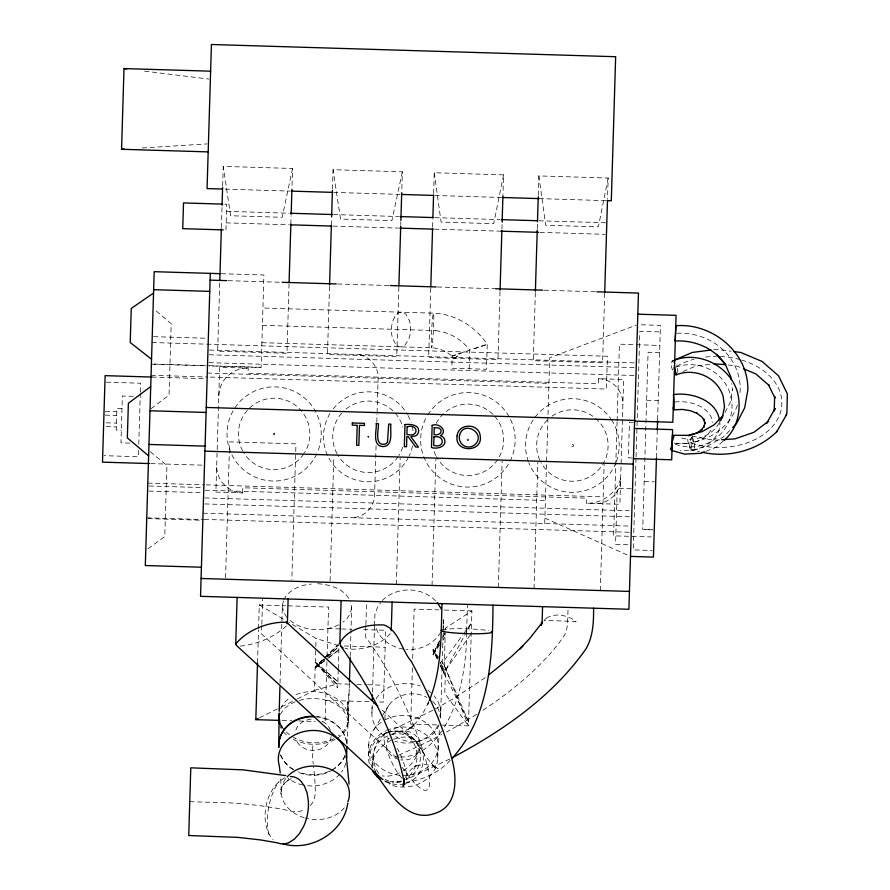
<?xml version="1.0" encoding="UTF-8"?>
<svg xmlns="http://www.w3.org/2000/svg" width="890" height="890" viewBox="0 0 890 890"><rect width="100%" height="100%" fill="white"/><g stroke="black" fill="none" stroke-linecap="round" stroke-linejoin="round"><path stroke-width="0.67" stroke-dasharray="4.45 3.34" d="M371.942 712.979L372.12 705.358L372.02 708.507L374.123 702.277M440.65 714.715L440.828 707.105L440.739 710.231L438.57 702.633L434.198 695.769M138.584 450.385L138.395 456.726L104.074 455.68M138.773 444.199L140.309 393.436M140.342 392.223L140.62 383.223L106.288 382.188M219.719 283.098L217.661 351.183L286.958 353.274L289.061 283.799M221.399 227.529L222.066 205.29M222.656 185.843L223.245 166.386L292.543 168.477L291.953 187.935M225.971 229.965L226.75 204.244L224.046 204.155M225.548 577.821L229.364 451.575M229.409 450.184L229.653 441.863L295.947 443.865L291.842 579.824M242.581 492.871L242.736 487.776L586.421 498.155L586.265 503.251L619.874 504.274L623.645 379.474L598.569 378.717L598.414 383.824L248.043 373.233L248.199 368.137L219.663 367.27L215.892 492.07L242.581 492.871A26.711 26.711 0 0 1 216.693 465.37M257.533 662.85L258.523 629.786M258.567 628.551L259.279 604.955L285.612 605.756M261.793 625.659L261.549 633.902L397.285 758.514M261.838 624.29L262.628 598.202M290.863 224.058L291.108 215.725M279.137 712.723L279.26 708.952M280.038 683.153L282.375 605.656L283.465 600.928M312.824 745.742L312.446 758.213A587.745 370.44 -23.1 0 1 313.247 763.887M297.382 698.928L314.493 690.395L315.783 647.731M315.828 646.496L316.072 638.419L288.861 622.388M329.522 286.413L327.464 354.498L396.762 356.59L398.865 287.125M331.369 225.281L331.581 218.339M332.459 189.158L333.049 169.701L402.347 171.803L401.757 191.25M326.919 661.76L325.106 721.757L322.336 721.668M327.086 656.486L328.577 607.058L286.992 605.801M330.09 580.981L333.817 457.571M338.245 669.714L337.688 687.959L315.338 662.538L337.777 685.122L315.349 662.271L337.877 681.651L315.349 662.193M338.267 668.813L338.968 645.828L316.072 638.419M337.577 738.333L343.217 733.76L346.844 728.343L348.213 722.457L349.481 680.461M350.204 656.442L351.672 607.748L350.671 601.762M365.868 626.059L365.534 637.04A92.404 16.71 64.5 0 1 425.442 758.803A92.404 16.71 64.5 0 1 402.347 767.514M365.901 624.68L366.613 601.34M376.081 445.712L374.579 495.307C374.468 507.634 363.153 518.292 350.838 517.657M376.793 422.294L377.037 414.028M377.082 412.66L378.117 378.217C378.751 365.901 368.093 354.587 355.766 354.465M368.438 755.888L368.783 744.34M371.953 712.578C371.275 723.748 379.173 734.239 389.064 738.778M372.51 692.198L374.623 622.366M374.801 618.294L374.913 614.578L377.538 607.125L380.72 602.73M400.745 224.603L400.834 221.821M396.35 584.374L400.155 458.183M412.393 667.878L410.691 724.115L440.939 725.027M412.671 658.489L414.161 609.127L438.915 609.873M430.771 288.082L428.668 357.558L497.966 359.649L500.024 291.564M432.618 226.95L432.863 218.617M433.619 193.608L434.253 172.76L503.551 174.852L502.961 194.309M432.039 585.453L435.855 459.262M439.805 644.727L433.007 654.84L433.163 649.555L444.243 665.353L468.563 721.656L440.561 666.477M437.724 758.158L439.449 727.931M443.32 624.802L443.22 627.928L443.509 620.308M440.55 718.03L442.686 647.575M442.697 647.23L443.609 617.004M261.871 342.672L431.594 347.801C440.25 348.09 448.682 352.106 454.334 358.681L460.831 353.041L452.209 356.033L451.842 368.226L486.485 369.272L487.242 344.33C475.282 326.452 455.202 313.87 433.463 313.169L262.917 308.018M443.976 674.042L445.234 632.645L442.653 637.273L445.234 632.645M445.311 629.853L445.367 628.184L471.911 610.863L468.44 725.862L442.319 725.072M463.568 633.769L471.555 622.766L445.467 670.381L444.778 693.277L468.44 725.862M469.164 368.749L469.731 350.182A48.772 48.772 0 0 0 432.529 330.479M466.66 631.221L467.473 604.388M501.916 229.042L502.082 223.49M498.344 587.456L502.149 461.265M535.346 292.632L533.288 360.717L602.586 362.809L604.677 293.344M537.271 228.719L537.438 223.167M538.283 195.377L538.873 175.92L608.17 178.022L607.536 198.859M534.033 588.535L537.849 462.344M544.725 523.52L549.731 357.758L636.216 325.161M567.998 610.173L567.664 621.176A18.145 7.598 -88.3 0 1 563.67 636.394L559.365 642.491A300.954 135.625 -17.6 0 1 481.268 711.332M600.327 590.537L604.143 464.346M617.082 421.804L613.633 535.847L651.369 536.937M617.115 420.792L619.429 344.174L659.846 345.442M636.027 458.128L633.257 549.909L652.292 550.487M636.072 456.781L639.854 331.314L660.258 331.937M656.453 457.727L657.332 428.791M657.61 419.68L660.458 325.373L640.21 324.761M374.523 625.525L374.812 617.905M347.022 744.029L348.346 717.919L347.656 701.81L347.678 710.198L349.225 688.827M677.735 372.788L677.813 369.995L676.322 364.911M348.213 722.302L348.702 718.898L347.345 712.089L348.346 717.919M692.153 443.676C688.571 458.216 689.26 441.841 691.319 437.602M608.17 178.022L598.369 226.85L545.703 225.259L538.873 175.92M503.551 174.852L493.716 223.69L441.117 222.1L434.253 172.76M292.543 168.477L282.186 217.305L230.632 215.747L223.245 166.386M402.347 171.803L391.889 220.609L340.536 219.062L333.049 169.701M351.672 607.748L350.315 613.666L346.688 619.106L342.917 622.166M670.682 447.392L670.181 450.017L670.86 448.493M428.858 701.787L427.923 704.313L428.88 701.776M439.482 640.611L433.018 654.295L439.171 641.99M405.506 777.526L407.186 774L411.447 769.094L416.876 765.478L413.728 766.957C421.693 763.22 431.305 764.043 438.536 769.049L432.117 764.822L436.411 768.993L427.189 758.336L416.019 741.86M439.46 641.568L433.007 654.651L439.438 643.069M442.975 634.437L444.733 630.865M428.757 701.698L424.029 711.277L417.955 720.511L411.213 728.053L414.762 724.16L407.698 729.7L412.504 727.03L405.173 730.657L397.552 732.403L403.137 731.291L394.548 731.135M725.05 412.437L730.089 402.77L732.526 389.52L732.492 390.287L731.68 383.601M433.007 654.84L439.438 643.159M719.165 422.973C711.722 436.556 693.444 442.775 679.081 437.179M373.922 729.489L381.855 716.639M382.567 715.482L389.052 704.969M283.732 599.749C288.939 589.703 300.52 584.919 311.3 584.085M280.272 714.47L283.899 709.052L289.55 704.48L296.837 701.053M442.831 640.233L445.1 636.862M445.467 670.381L471.233 633.569M376.092 698.817C385.036 684.399 404.894 680.294 420.191 686.001M438.036 725.506C429.948 740.402 410.546 746.465 394.871 741.181M440.695 632.245C433.92 644.26 419.591 650.701 406.074 649.222M444.399 660.158L462.767 634.87M390.287 633.691C379.518 645.929 360.94 651.246 345.109 648.499M450.273 760.316C438.837 772.709 422.795 780.096 406.196 782.31M286.435 625.926C273.708 637.618 256.242 644.738 239.076 646.218M729.744 430.526L723.592 436.845L707.784 445.957L689.85 450.651L680.338 450.607M339.034 643.592L315.194 667.177L338.022 645.239L325.117 657.899M324.116 658.867L315.182 667.622L324.483 659.323M315.182 667.889L325.929 659.712L315.171 667.967L324.094 659.846M328.054 656.264L337.955 647.33L325.518 658.411M674.72 359.994L672.195 361.084L671.249 362.508L671.472 366.992L672.662 370.385M723.058 441.24L715.894 447.336L705.848 451.308M454.334 358.681L461.042 353.096M382.311 600.539C396.617 586.065 422.772 586.443 436.389 601.662M151.089 408.655L169.044 395.149L171.203 323.782L155.105 310.076M148.007 548.785L164.772 536.57L166.931 465.459L149.865 451.375M485.25 677.624L455.013 697.704L433.986 709.675M284.744 777.827L279.238 781.298L274.209 786.76L270.07 793.813A33.375 20.214 -79 0 0 265.175 819.423L266.444 827.5L269.091 834.397L272.941 839.648M432.84 710.287L388.374 731.791M449.773 759.025L405.851 779.774A25.51 5.507 66 0 0 397.352 748.334M259.48 717.83L280.261 707.472M281.485 706.86L296.159 699.54M291.208 778.728L286.591 780.942L288.705 779.651L283.02 784.924L284.678 783.022L280.873 789.675L282.097 787.016L280.572 794.258L281.251 790.821L280.673 778.439M338.601 624.847C323.226 632.501 302.511 631.266 289.35 619.752M335.141 739.479C321.079 746.565 303.167 745.731 289.751 737.499M384.602 733.471L387.117 732.359M683.019 371.531L695.49 366.168L709.819 364.31M387.84 735.93C374.134 741.148 368.46 759.237 375.791 771.741M405.707 783.411C423.451 778.694 429.392 753.875 416.186 741.281L380.675 708.685M474.348 348.657L487.242 344.33L452.209 356.033M693.633 450.184C706.916 447.592 722.035 436.078 719.676 421.059M314.493 690.395L337.811 683.82L351.405 684.232M299.24 700.475C317.074 695.123 345.543 700.675 348.213 722.457M692.075 436.133L713.791 440.227L720.399 439.805M713.68 349.67L716.361 349.325L731.168 351.227M391.544 734.439C400.3 732.337 409.767 734.973 416.186 741.281M404.472 783.912L397.852 784.724L391.244 783.79M741.615 360.038A64.158 45.524 1.7 0 1 776.692 420.736A64.158 45.524 1.7 0 1 691.152 442.986L681.718 443.932L673.574 443.064A59.608 55.158 1.7 0 0 691.619 442.597M672.195 361.084L672.929 361.029M142.244 147.974L207.047 143.913M395.905 782.11L401.045 782.21M225.137 189.125L290.418 191.094M333.483 192.396L400.166 194.409M434.887 195.466L501.571 197.48M539.073 198.604L605.745 200.628M226.527 211.331L289.016 213.222M333.461 214.557L398.72 216.537M434.832 217.627L500.091 219.596M538.973 220.764L605.634 222.778M226.182 222.878L288.672 224.769M333.105 226.116L398.375 228.085M434.476 229.175L501.137 231.189M540.019 232.357L605.289 234.337M221.287 273.708L263.918 274.999L261.126 367.492L208.872 365.912M228.107 280.673L280.795 282.264M337.633 283.977L388.919 285.523M437.446 286.992L495.674 288.749M544.191 290.218L596.867 291.809M262.394 325.339L435.744 330.579M153.603 336.665L206.958 338.278M659.635 352.64L648.087 352.24L642.725 529.517L652.993 529.828L642.725 529.472M152.056 342.517L607.414 356.267L606.424 389.052L209.373 377.049M209.361 350.048L636.35 362.942M209.217 354.754L636.205 367.659M208.983 362.664L635.972 375.558M154.148 364.055L206.135 365.634M208.883 365.712L261.126 367.292M151.4 364.177L206.135 365.834M207.281 373.055L548.963 383.379M151.066 375.291L207.982 377.015M151.979 377.06L205.735 378.684M646.63 400.244L658.188 400.567M133.355 396.328L122.364 395.994L120.951 442.864L130.563 443.164M633.279 422.294L629.452 422.183L628.385 457.838L632.2 457.95M121.986 408.644L116.879 408.488L116.234 430.07L121.329 430.226M105.32 411.28L116.79 411.625M105.198 415.107L116.679 415.452M106.244 422.795L116.445 423.106M106.133 426.622L116.323 426.933M150.744 463.601L203.12 465.181M644.182 481.523L654.439 481.846M631.277 488.766L617.248 488.343L615.557 544.391L629.575 544.814M147.807 483.103L204.722 484.828M206.113 484.872L603.164 496.865M149.086 485.973L203.821 487.631M205.134 490.19L545.425 500.469M148.941 491.08L203.665 492.726M204.9 497.944L629.108 510.76M204.711 503.929L630.32 516.79M203.042 513.196L631.422 526.135M146.761 517.802L203.677 519.515M204.244 519.426L629.842 532.287M148.107 518.625L201.463 520.238M444.41 610.039L471.911 610.863M327.921 628.54L340.303 628.919M341.671 628.963L351.305 629.252M363.676 629.631L385.67 630.287L383.501 702.099L376.626 701.887M344.397 645.995L385.159 647.23M356.834 684.399L366.346 684.688M367.704 684.733L384.013 685.222M325.751 700.352L369.751 701.676M282.141 720.455L291.842 720.755M298.773 720.967L315.405 721.467M189.759 801.679L231.1 802.925A118.448 32.441 3.7 0 1 286.769 810.234A67.351 32.963 50.8 0 0 304.358 809.967M317.719 583.718C329.578 584.463 343.273 588.412 349.358 599.504M144.569 71.122L209.005 79.088M728.131 364.978L737.321 366.157L742.249 368.226M689.939 449.895L699.406 451.731M269.091 834.397L268.958 834.375A34.054 13.895 -78.8 0 1 279.226 781.409M403.493 649.133C391.177 647.075 378.651 638.886 375.658 626.171M544.891 518.08L627.984 555.271M259.279 604.955L284.121 619.596M427.934 690.095L432.407 694.144M283.209 731.947L288.571 736.853M673.051 360.628L673.14 362.575M279.972 724.471L282.608 728.843M279.916 726.318L281.229 728.576M286.669 617.293L283.376 611.641L282.375 605.656M437.669 657.91L433.163 649.745L437.157 658.144M440.25 662.572L444.11 669.569L440.25 662.505M433.163 649.555L437.669 657.799M692.375 436.078L692.72 438.592M437.379 658.823L433.152 650.101L437.135 658.923M440.394 665.064L444.021 672.54L440.595 665.342M280.394 723.125L282.786 728.799M444.243 665.353L468.44 725.717M402.658 447.091A35.711 35.711 0 0 1 398.831 455.591M398.119 456.704A35.711 35.711 0 0 1 337.655 454.879M337.01 453.722A35.711 35.711 0 0 1 343.985 410.802M345.988 409.055A35.711 35.711 0 0 1 394.47 412.326M395.36 413.316A35.711 35.711 0 0 1 402.892 427.334M494.796 416.32A35.711 35.711 0 0 1 498.278 458.595M497.566 459.707A35.711 35.711 0 0 1 436.445 456.726M435.844 455.547A35.711 35.711 0 0 1 433.141 448.015M436.211 423.351A35.711 35.711 0 0 1 493.906 415.341M249.634 407.954A35.711 35.711 0 0 1 304.491 452.743M303.779 453.856A35.711 35.711 0 0 1 243.315 452.031M242.659 450.874A35.711 35.711 0 0 1 248.688 408.888M218.795 395.816A28.558 28.558 0 0 1 248.199 368.137M230.855 452.576A47.092 47.092 0 0 1 274.165 386.861A47.092 47.092 0 0 1 317.341 452.654M316.773 453.911A47.092 47.092 0 0 1 231.422 453.833M412.482 445.957A44.956 44.956 0 0 1 409.189 455.858M408.61 457.037A44.956 44.956 0 0 1 346.499 476.039A44.956 44.956 0 0 1 330.223 413.16M333.227 408.888A44.956 44.956 0 0 1 407.431 414.384M408.054 415.519A44.956 44.956 0 0 1 411.158 422.728M412.226 426.488A44.956 44.956 0 0 1 413.127 431.639M620.653 478.709A34.899 34.899 0 0 1 586.265 503.251M611.53 419.846A46.825 46.825 0 0 1 616.358 461.576M615.869 462.845A46.825 46.825 0 0 1 528.838 462.767M528.349 461.487A46.825 46.825 0 0 1 610.763 418.712M552.045 416.153A35.711 35.711 0 0 1 602.474 426.31A35.711 35.711 0 0 1 590.448 476.328A35.711 35.711 0 0 1 540.92 462.433M539.74 460.052A35.711 35.711 0 0 1 547.895 419.524M427.712 414.963A47.248 47.248 0 0 1 509.303 417.032A47.248 47.248 0 0 1 467.384 487.064A47.248 47.248 0 0 1 427.011 416.131M598.569 378.717A25.087 25.087 0 0 1 622.889 404.561M620.575 481.379A25.076 25.076 0 0 1 596.99 503.573M675.766 367.17A41.819 41.14 1.7 0 1 731.969 407.731A41.819 41.14 1.7 0 1 672.217 442.92M676.901 333.272A59.608 55.158 1.7 0 1 739.757 395.271M737.376 405.339A59.608 55.158 1.7 0 1 692.987 442.352M710.865 430.081A31.439 21.104 1.7 0 1 691.152 442.986M674.776 402.024A31.439 21.104 1.7 0 1 712.49 422.483M676.634 366.357A64.158 45.524 1.7 0 1 693.9 359.304M705.581 357.046A64.158 45.524 1.7 0 1 716.339 356.401M720.355 356.49A64.158 45.524 1.7 0 1 738.956 359.293M694.2 443.765A7.632 2.703 71.6 0 1 691.619 449.372A7.632 2.703 71.6 0 1 687.759 437.279M691.152 437.112A7.632 2.703 71.6 0 1 692.064 438.425M344.263 807.842A34.12 26.711 4.6 0 1 305.459 818.099M304.247 817.754A34.12 26.711 4.6 0 1 286.413 777.771M310.41 805.606A67.351 32.963 50.8 0 0 315.338 792.801A587.745 370.44 -23.1 0 0 313.603 766.746M345.042 755.432A34.076 28.992 1.7 0 1 331.28 770.262M329.1 771.341A34.076 28.992 1.7 0 1 298.406 771.886M293.978 769.728A34.076 28.992 1.7 0 1 280.528 754.676M314.96 716.806A34.076 28.992 1.7 0 1 346.822 744.229A34.076 29.515 1.7 0 0 314.982 716.305M345.042 755.588A34.076 29.515 1.7 0 1 334.373 768.771M333.372 769.45A34.076 29.515 1.7 0 1 297.238 771.875M292.91 769.539A34.076 29.515 1.7 0 1 280.517 754.854M345.854 763.053A34.132 27.712 -3.8 0 1 341.504 772.075M339.847 774.111A34.132 27.712 -3.8 0 1 304.035 785.28M302.811 785.036A34.132 27.712 -3.8 0 1 287.704 777.871M296.014 694.656A34.666 25.576 3.8 0 1 340.915 702.177A34.666 25.576 3.8 0 1 338.523 735.819M333.939 738.589A34.666 25.576 3.8 0 1 291.464 736.13M289.55 734.795A34.666 25.576 3.8 0 1 281.329 725.272M280.561 708.807A34.666 25.576 3.8 0 1 288.916 698.572M331.125 736.631A18.089 15.664 1.7 0 1 314.259 750.37A18.089 15.664 1.7 0 1 295.58 738.244M295.825 730.145A18.089 15.664 1.7 0 1 313.636 719.064M322.603 721.445A18.089 15.664 1.7 0 1 330.424 730.212M384.747 720.043A34.666 30.015 1.7 0 1 438.036 743.995A34.666 30.015 1.7 0 1 388.262 772.353A34.666 30.015 1.7 0 1 383.668 720.655M386.627 730.479A34.666 30.015 1.7 0 1 437.702 755.91A34.666 30.015 1.7 0 1 389.486 784.535M369.35 763.698A34.666 30.015 1.7 0 1 385.503 731.013M438.993 724.749A27.601 23.908 1.7 0 1 392.468 733.95M385.025 719.287A27.601 23.908 1.7 0 1 398.197 697.159A27.601 23.908 1.7 0 1 427.033 697.448M432.618 701.442A27.601 23.908 1.7 0 1 440.138 717.351M391.867 734.773A16.843 14.585 1.7 0 1 419.535 741.303A16.843 14.585 1.7 0 1 400.745 759.86M398.598 759.415A16.843 14.585 1.7 0 1 389.086 737.71M399.287 756.978A142.144 73.792 85.3 0 1 395.227 756.622A300.954 135.625 -17.6 0 0 441.707 734.55M466.66 632.601A142.144 73.792 85.3 0 1 442.541 729.933M441.841 730.99A142.144 73.792 85.3 0 1 400.634 757.012M442.007 629.82A25.565 2.392 1.8 0 1 463.39 628.74A25.565 2.392 1.8 0 1 488.81 630.721M402.202 778.439A25.51 5.507 66 0 1 386.071 748.123A25.51 5.507 66 0 1 388.24 734.806M389.008 732.114A25.51 25.198 -47.4 0 1 407.587 778.605M401.435 781.131A25.51 25.198 -47.4 0 1 392.223 781.843M372.487 768.103A25.51 25.198 -47.4 0 1 387.74 732.481M378.74 773.399A25.51 21.772 -88.9 0 1 381.877 736.564A25.51 21.772 -88.9 0 1 413.105 741.937A25.51 21.772 -88.9 0 1 406.697 778.227M401.512 780.997A25.51 21.772 -88.9 0 1 390.243 781.487M389.153 781.164A25.51 21.772 -88.9 0 1 384.925 779.173M393.536 739.323A25.51 16.142 -34.1 0 1 417.833 745.687A25.51 16.142 -34.1 0 1 401.624 771.641M399.287 772.876A25.51 16.142 -34.1 0 1 382.11 775.846M372.61 767.558A25.51 16.142 -34.1 0 1 391.155 740.369M476.651 714.292A300.954 135.625 -17.6 0 1 446.491 731.992M273.174 433.675C274.265 437.491 276.189 431.105 273.174 433.675M367.815 436.623C368.56 439.204 369.862 434.865 367.815 436.623M466.972 439.538C468.051 443.309 469.953 436.99 466.972 439.538M394.593 317.074L392.968 320.623A17.099 9.289 -88.3 0 0 392.445 337.944L395.75 344.386A17.867 9.701 -88.3 0 0 405.317 344.675L409.011 338.445A17.099 9.289 -88.3 0 0 409.534 321.123L406.229 314.671A17.867 9.701 -88.3 0 0 396.662 314.381L394.593 317.074M546.093 618.361L544.057 620.464L576.13 621.431C567.731 615.257 555.371 612.353 546.093 618.361M338.845 649.9L327.008 658.934L338.845 649.9M571.747 446.535A1.19 1.19 0 0 0 573.56 445.556A1.19 1.19 0 0 0 571.803 444.477A1.19 1.19 0 0 0 571.747 446.535M432.484 342.739A17.344 0.879 -86.9 0 0 433.664 313.758A17.344 0.879 -86.9 0 0 431.439 334.952A17.344 0.879 -86.9 0 0 432.484 342.739"/><path stroke-width="1.33" d="M278.759 744.719L279.16 713.713M279.226 710.954L279.927 686.735M208.182 151.89L121.563 149.275L123.999 68.575L210.619 71.189M210.296 273.375L200.539 596.322L628.907 609.261L638.464 293.066L596.867 291.809M219.797 280.317L221.354 228.908M222.066 205.29L222.611 187.234M374.946 772.587L236.54 645.528L235.716 644.048L237.129 597.435M279.371 720.377L255.808 719.665L257.533 662.85M289.094 282.419L290.863 224.058M291.152 214.334L291.909 189.325M288.126 598.97L287.381 623.745L286.547 622.266C268.457 621.509 247.242 629.986 235.716 644.048M329.567 285.022L331.369 225.281M331.625 216.949L332.415 190.549M404.383 779.874L403.237 786.315L404.016 778.661L404.661 784.624C395.082 734.206 370.296 687.38 340.614 645.94L339.824 643.381L341.115 600.572M346.889 746.777L346.544 758.224A34.132 27.712 -3.8 0 0 308.952 730.712A34.132 27.712 -3.8 0 0 279.26 765.4L280.216 772.987M349.436 681.974L350.159 657.755M372.276 700.119L372.432 694.834M398.898 285.734L400.711 225.982M400.878 220.431L401.713 192.641M391.244 630.698L392.112 602.107M430.805 286.691L432.573 228.341M432.907 217.227L433.575 194.999M441.974 603.62C441.017 636.139 441.829 669.825 429.325 700.519M500.069 290.173L501.871 230.432M502.127 222.1L502.917 195.7M492.971 605.156C492.648 657.921 489.622 717.396 452.031 758.358M535.391 291.241L537.237 230.11M537.482 221.777L538.239 196.768M542.577 606.657L542.132 621.031L541.164 625.481L542.244 622.944M593.574 608.204C593.697 622.143 593.129 636.895 585.754 649.222C552.156 696.748 502.95 730.812 452.109 757.779M604.722 291.953L607.492 200.25M656.442 458.172L653.449 557.096L630.509 556.395M657.298 429.725L657.577 420.781M675.098 340.736L675.955 325.729C712.3 322.781 748.701 352.473 747.834 390.009L744.663 407.909L736.497 423.562L732.637 427.534M720.433 420.837L722.324 417.632L724.516 406.719L723.058 396.017C716.973 376.959 694.334 367.403 676.077 374.901L674.398 365.701M785.97 415.641L786.916 413.094L787.327 393.825L778.516 375.758L761.94 361.362L740.602 352.429L733.861 351.572M347.801 803.091C343.707 832.428 311.189 851.797 283.142 843.92M671.561 444.01L673.919 436.378M339.824 643.381C347.267 628.162 368.327 624.213 383.946 624.98C398.876 629.986 401.624 650.479 411.224 661.226C427.701 692.053 442.375 724.082 451.608 757.88C457.037 776.959 458.439 806.307 434.832 813.404C406.897 823.751 387.373 790.331 374.434 771.385M702.11 452.253C727.853 458.061 756.556 450.996 775.769 432.618L777.27 430.86M776.681 431.906L786.649 414.451M542.511 622.143L529.773 638.386L519.749 649.033L522.875 645.806L511.45 656.564L488.399 675.21M722.903 415.764L714.103 424.841L702.032 431.65L687.926 435.344L672.25 435.266M724.082 440.372C737.899 428.724 741.86 408.577 737.287 391.555L737.209 391.222C729.044 366.113 699.729 350.972 674.72 359.994L692.298 352.44L711.01 350.015M150.721 386.594L128.383 403.259L127.337 437.902L148.63 455.891M153.547 293.044L131.253 308.474L130.218 342.505L151.545 359.249M288.805 842.652L294.323 839.17L299.329 833.719L303.479 826.665A33.375 20.214 -79 0 0 308.363 801.056L307.106 792.979L304.458 786.081L300.609 780.819A35.544 21.527 -79 0 0 290.396 776.558M255.808 719.665L258.256 718.441M704.591 451.809L700.831 453.299L684.61 454.1L671.483 450.396M688.671 435.777L696.414 433.207L701.954 429.57L700.997 430.315L704.457 425.909L703.779 427.144L705.036 422.338L704.824 423.807L703.868 418.979L704.168 420.369M713.724 363.81L725.506 364.644M721.712 439.716L734.929 438.87L753.886 432.306L768.248 421.393L766.735 423.139L775.123 408.454L774.178 411.002L774.656 396.406L774.834 397.774M121.563 149.275L124.322 149.097M673.674 394.559C691.241 392.112 716.116 399.821 719.409 419.735M673.797 409.834L682.552 409.433L690.373 410.702L697.326 413.483L696.558 413.027L701.721 416.876L704.302 420.614M222.355 189.036L207.07 188.58L211.431 44.5L615.658 56.715L611.308 200.795L607.136 200.662M291.809 191.139L332.092 192.351M401.546 194.454L433.497 195.422M502.961 197.513L539.073 198.604M222.689 204.121L183.518 202.931L182.739 228.663L223.268 229.887M290.407 213.255L332.07 214.523M400.111 216.57L433.441 217.583M501.482 219.641L537.593 220.731M290.062 224.814L331.714 226.071M399.766 228.129L433.096 229.131M501.137 231.189L538.628 232.323M219.919 273.664L154.192 271.684L145.315 565.528L201.418 567.219M210.085 280.127L226.728 280.628M282.175 282.308L336.242 283.932M390.31 285.568L436.055 286.947M495.674 288.749L542.8 290.173M153.647 289.684L209.751 291.375M637.819 314.181L676.066 315.338L672.84 422.283L634.592 421.126M151.979 377.06L105.12 375.647L102.506 462.144L149.364 463.557M206.246 407.453L634.615 420.392M149.998 410.768L206.091 412.459M634.37 428.468L672.618 429.625L671.705 459.796L633.457 458.639M148.975 444.444L205.078 446.135M204.922 451.152L633.291 464.091M201.073 578.478L629.452 591.416M675.299 341.015C694.868 339.869 714.715 348.435 725.728 364.967L716.572 354.309M123.999 68.575L126.736 68.919M285.779 775.613L243.37 769.872L190.783 767.825L188.736 835.521L238.164 837.39L260.737 839.96L277.736 842.897A35.544 21.527 -79 0 0 288.805 842.652M743.473 368.738L755.799 373.9L769.405 385.693L768.548 384.914L774.856 397.841M385.092 781.175L390.009 783.267M676.055 374.267L674.342 373.055M379.83 777.07L382.989 779.54M340.614 645.94L343.106 647.887M286.547 622.266L377.727 705.981M437.268 602.474L441.54 609.394M676.077 374.901L674.164 367.715M725.306 364.477L730.868 376.915L731.191 379.585M278.915 720.366L279.516 723.937M346.31 756.155L349.091 784.146M279.093 716.472L279.972 724.471M672.139 449.517L672.184 450.574L672.284 436.322M673.274 394.849A7.632 0.634 87.4 0 1 674.175 406.029A7.632 0.634 87.4 0 1 673.24 407.609M692.91 440.038A7.632 2.703 71.6 0 1 693.633 441.863M287.214 776.825A34.12 26.711 4.6 0 1 330.112 769.16A34.12 26.711 4.6 0 1 347.934 801.623M278.826 747.233A34.076 28.992 1.7 0 1 313.703 716.75M278.815 747.277A34.076 29.515 1.7 0 1 313.714 716.25M279.594 720.488A34.666 25.576 3.8 0 1 279.238 713.802M380.686 779.774A34.666 30.015 1.7 0 1 372.576 771.04M491.358 631.388A25.565 2.392 1.8 0 1 466.582 633.613A25.565 2.392 1.8 0 1 442.007 629.82M378.995 776.303A25.51 25.198 -47.4 0 1 374.512 771.497M352.34 422.973L352.284 425.131L357.213 425.286L356.612 445.234L358.859 445.311L359.471 425.353L364.399 425.498L364.466 423.329L352.34 422.973M376.259 423.685C376.87 430.304 371.631 446.113 383.123 446.591C393.881 446.179 389.887 430.538 390.899 424.13L388.696 424.063L387.517 441.941A4.684 4.684 0 0 1 385.181 444.088C373.9 446.591 378.795 429.158 378.461 423.751L376.259 423.685M404.995 424.563L404.327 446.68L406.541 446.747L406.841 436.478L408.098 436.512L415.741 447.025L418.478 447.103L410.835 436.601L415.218 436.011A5.307 5.307 0 0 0 418.389 432.551C420.547 424.664 410.268 423.985 404.995 424.563M407.142 426.788L406.908 434.309C418.723 438.203 419.223 423.584 407.142 426.788M432.151 425.376L431.483 447.503C437.023 449.495 447.236 446.669 444.477 439.115A5.496 5.496 0 0 0 441.985 436.378L440.483 435.7C448.26 430.805 438.815 422.405 432.151 425.376M433.975 436.923L433.719 445.401C444.944 448.705 445.167 434.598 433.975 436.923M434.253 427.612L434.042 434.687C437.246 435.477 442.297 433.842 440.939 429.703L438.815 427.968L434.253 427.612M457.137 435.733C453.889 453.077 483.637 452.877 480.166 435.533C478.675 422.839 458.361 423.139 457.137 435.733M459.663 434.832C457.772 440.505 462.299 447.036 468.318 447.014A9.479 9.479 0 0 0 475.115 444.488C486.43 433.753 464.135 419.824 459.663 434.832"/></g></svg>
